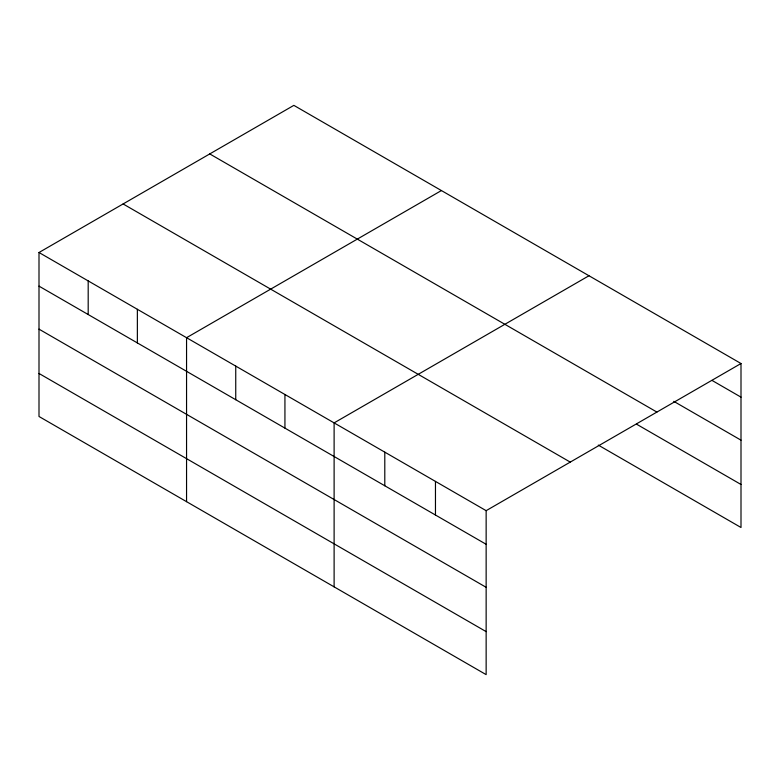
<?xml version="1.0" encoding="UTF-8"?>
<svg xmlns="http://www.w3.org/2000/svg" width="780" height="780" viewBox="0 0 780 780"><rect width="100%" height="100%" fill="white"/><g stroke="black" fill="none" stroke-linecap="round" stroke-linejoin="round"><path stroke-width="1.17" d="M486.145 587.301L486.145 510.666L39 252.506L39 416.481L486.145 674.632L486.145 587.301L39 329.14M598.279 445.097L741 527.495L741 363.519L293.855 105.368L39 252.506M441.412 190.554L186.556 337.701L186.556 501.667M588.968 275.75L334.113 422.887L334.113 586.862M486.145 510.666L741 363.519M712.042 380.425L741 397.147M673.774 401.349L741 440.164M209.752 153.923L656.896 412.074M636.548 424.174L741 484.477M123.103 203.951L570.248 462.101M39 286.133L486.145 544.284M39 373.464L486.145 631.625M435.464 481.406L435.464 515.034M384.793 452.147L384.793 485.774M284.934 394.495L284.934 428.113M235.745 366.093L235.745 399.721M137.368 309.299L137.368 342.927M88.189 280.907L88.189 314.525"/></g></svg>
